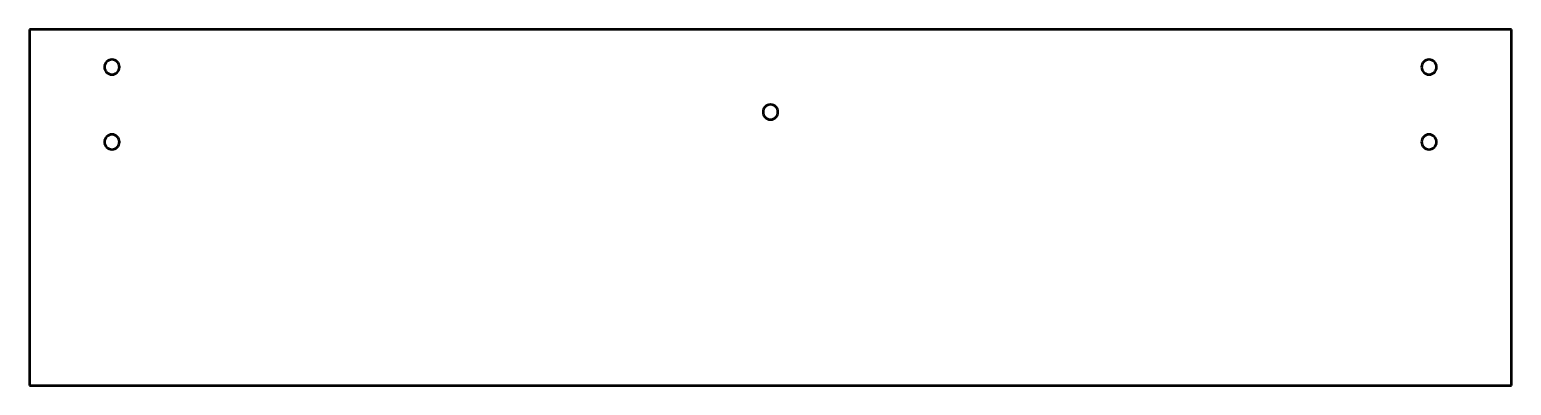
# Model space of a CAD drawing. Header units: millimetres. Extents: x 14 to 410, y 98 to 193.
import ezdxf

# ---------------------------------------------------------------- set-up
doc = ezdxf.new("R2010")
doc.units = ezdxf.units.MM
doc.header["$LTSCALE"] = 0.75
doc.layers.add('Visible', color=7, linetype='Continuous', lineweight=50)

msp = doc.modelspace()

# ---------------------------------------------------------------- linework, layer by layer
at = {"layer": 'Visible'}
for p, q in [((13.909532, 192.944801), (13.909532, 97.944801)), ((409.909532, 192.944801), (13.909532, 192.944801)), ((409.909532, 97.944801), (409.909532, 192.944801)), ((13.909532, 97.944801), (409.909532, 97.944801))]:
    msp.add_line(p, q, dxfattribs=at)
at = {"layer": 'Visible', "extrusion": (0, 0, -1)}
for centre in [(-35.909532, 182.944801), (-387.909532, 182.944801), (-211.909532, 170.944801), (-35.909532, 162.944801), (-387.909532, 162.944801)]:
    msp.add_circle(centre, 2, dxfattribs=at)

doc.saveas('drawing.dxf')
